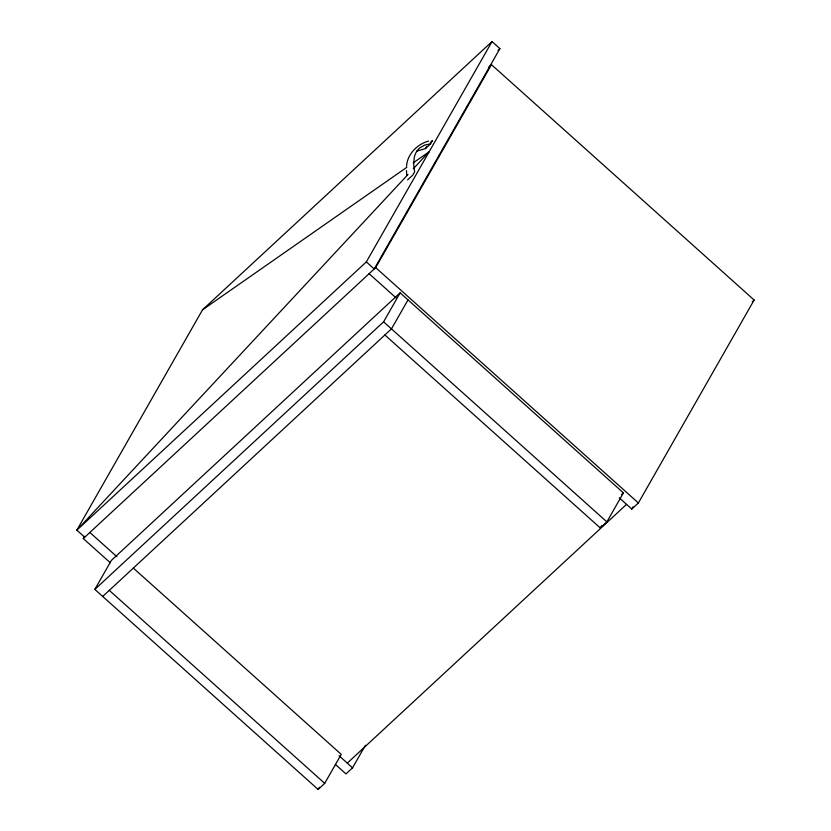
<?xml version="1.0" encoding="UTF-8"?>
<svg xmlns="http://www.w3.org/2000/svg" width="831" height="831" viewBox="0 0 831 831"><rect width="100%" height="100%" fill="white"/><g stroke="black" fill="none" stroke-linecap="round" stroke-linejoin="round"><path stroke-width="1.25" d="M406.546 166.252C407.221 154.244 417.318 144.095 428.567 141.083M407.626 179.88L412.695 175.185L414.627 171.809L413.672 164.258L414.222 157.641A51.127 27.807 47.2 0 1 419.748 147.939L424.568 145.145L430.583 143.836L432.473 140.512L430.448 142.361M492.025 41.55L366.336 261.9L374.22 268.964L499.909 48.614L492.025 41.55L202.546 309.797L76.857 530.147L84.731 537.21M110.315 562.784L83.277 538.561L84.565 536.307M133.562 568.29L341.24 754.361L324.703 783.353L318.128 789.45L94.838 589.397L111.375 560.406L400.127 292.834L623.416 492.887L606.879 521.889L600.304 527.986L384.888 334.986M416.882 151.107L425.462 148.583L426.719 146.381M83.277 538.561L375.685 267.613L491.443 64.652L754.143 300.012L638.385 502.963L631.799 509.06L619.251 497.811M94.838 589.397L383.59 321.836L400.127 292.834M408.011 299.898L391.463 328.889L102.712 596.461M318.128 789.45L319.395 787.217M335.35 764.395L345.976 773.921L352.552 767.823L365.411 745.272M600.304 527.986L601.571 525.753M631.799 509.06L633.087 506.806M407.99 174.489L76.857 530.147L366.336 261.9M413.287 168.797L429.18 151.73L413.225 162.855M498.008 50.379L499.909 48.614M488.628 67.269L491.443 64.652M425.462 148.583L430.583 143.836M752.263 301.746L754.143 300.012M621.536 494.632L623.416 492.887M347.296 763.118L626.543 504.355M202.546 309.797L406.837 167.311M375.685 267.613L638.385 502.963M369.099 273.7L396.148 297.934M383.59 321.836L606.879 521.889M89.852 532.463L116.891 556.687M339.027 755.711L352.552 767.823M109.297 590.363L324.703 783.353M406.432 170.511L406.795 175.071"/></g></svg>
